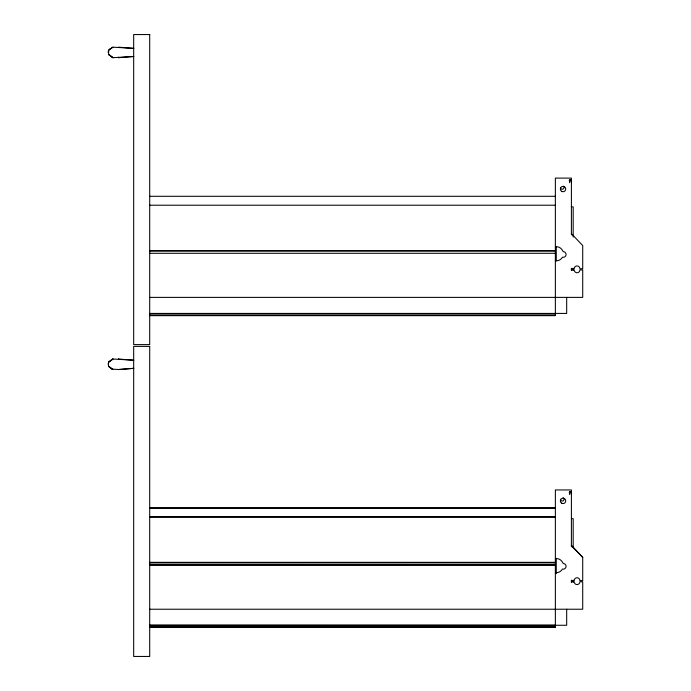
<?xml version="1.0" encoding="UTF-8"?>
<svg xmlns="http://www.w3.org/2000/svg" width="691" height="691" viewBox="0 0 691 691"><rect width="100%" height="100%" fill="white"/><g stroke="black" fill="none" stroke-linecap="round" stroke-linejoin="round"><path stroke-width="1.04" d="M571.5 182.087C572.554 182.484 568.166 176.162 569.626 182.726M571.5 493.927C572.554 494.324 568.166 488.001 569.626 494.566M108.582 50.27L108.28 52.361L108.582 50.27L112.875 47.178L133.76 48.37M108.366 364.2L108.582 362.11L112.866 359.018L133.76 360.21M109.999 48.931L108.668 50.27L108.582 54.451L112.866 57.69L133.76 56.489M108.668 362.11L112.944 359.018M110.085 48.931L112.944 47.178M112.875 359.018L108.582 362.11L108.28 364.2L108.582 366.29L111.709 369.089L118.593 369.53L133.76 368.329M118.593 57.69L118.593 57.249L118.524 57.69L133.674 56.489M118.541 369.53L133.674 368.329M571.405 179.79C567.821 179.099 571.993 180.921 571.405 182.726M149.705 196.296L555.365 196.296M149.705 205.21L555.365 205.21M571.405 206.868L573.185 206.868L573.185 237.039M555.365 246.609L556.264 246.609L556.264 260.844A7.074 7.074 0 0 0 562.388 257.302L562.509 257.225A2.833 2.833 0 0 0 566.041 254.858A2.833 2.833 0 0 0 563.234 251.662L562.388 250.237A7.074 7.074 0 0 0 556.264 246.696M149.705 250.703L555.365 250.703M149.705 250.971L555.365 250.971M149.705 253.286L555.365 253.286M555.365 260.757L556.264 260.757M571.405 268.747L574.221 268.747A2.833 2.833 0 0 1 577.054 265.923A2.833 2.833 0 0 1 579.879 268.747L582.72 268.747L582.72 245.547L571.405 233.653M571.405 269.913L574.221 269.913A2.833 2.833 0 0 0 577.054 272.746A2.833 2.833 0 0 0 579.879 269.913L582.72 269.913L582.72 297.389L149.705 297.389M149.705 313.429L566.68 313.429L566.68 297.389M149.705 313.602L555.365 313.602M149.705 313.869L555.365 313.869M149.705 315.39L555.365 315.39M149.705 315.657L555.365 315.649L555.365 178.105L571.405 178.105L571.405 234.88M571.405 491.629C567.821 490.938 571.993 492.761 571.405 494.566M149.705 507.937L555.365 507.937M149.705 508.135L555.365 508.135M149.705 516.842L555.365 516.842M149.705 517.049L555.365 517.049M571.405 518.708L573.185 518.708L573.185 547.799M555.365 558.449L556.264 558.449L556.264 573.625M149.705 562.336L555.365 562.336M149.705 562.604L555.365 562.543M149.705 562.811L555.365 562.811M149.705 564.918L555.365 564.918M149.705 565.005L555.365 565.005M555.365 572.597L556.264 572.597M571.405 580.595L574.221 580.595A2.833 2.833 0 0 1 577.054 577.762A2.833 2.833 0 0 1 579.879 580.595L582.72 580.595L582.72 557.387L571.405 545.493M571.405 581.762L574.221 581.762A2.833 2.833 0 0 0 577.054 584.586A2.833 2.833 0 0 0 579.879 581.762L582.72 581.762L582.72 609.229L149.705 609.229M555.365 625.243L149.705 625.243L566.68 625.269L566.68 609.229M149.705 625.502L555.365 625.502M149.705 627.022L555.365 627.022M149.705 627.229L555.365 627.229M149.705 627.29L555.365 627.29M149.705 627.497L555.365 627.497L555.365 489.945L571.405 489.945L571.405 546.728M133.674 48.37L118.541 47.178M133.674 360.21L118.541 359.018L118.524 359.501L118.593 359.018M112.875 57.69L108.582 54.451M112.875 369.53L108.582 366.29M112.944 57.69L108.668 54.451M112.944 369.53L108.668 366.29M571.405 545.51L582.72 557.387M573.185 268.289L573.185 270.449M573.185 580.129L573.185 582.288M571.405 268.289L571.405 270.596M571.405 580.129L571.405 582.435M563.493 186.199A1.779 1.779 0 0 1 562.915 189.101A1.779 1.779 0 0 1 560.453 187.451M563.122 497.753A1.779 1.779 0 0 1 563.122 500.837A1.779 1.779 0 0 1 560.453 499.299M556.264 572.684A7.074 7.074 0 0 0 562.388 569.151L562.509 569.064A2.833 2.833 0 0 0 566.041 566.698A2.833 2.833 0 0 0 563.234 563.502L562.388 562.077A7.074 7.074 0 0 0 556.264 558.535M149.705 34.55L133.674 34.55L133.674 344.61L149.705 344.61L149.705 34.55M149.705 346.39L133.674 346.39L133.674 656.45L149.705 656.45L149.705 346.39M561.697 191.364A2.669 2.669 0 0 0 565.713 189.049A2.669 2.669 0 0 0 561.697 186.734A2.669 2.669 0 0 0 561.697 191.364M561.697 503.203A2.669 2.669 0 0 0 565.713 500.889A2.669 2.669 0 0 0 561.697 498.574A2.669 2.669 0 0 0 561.697 503.203"/></g></svg>
